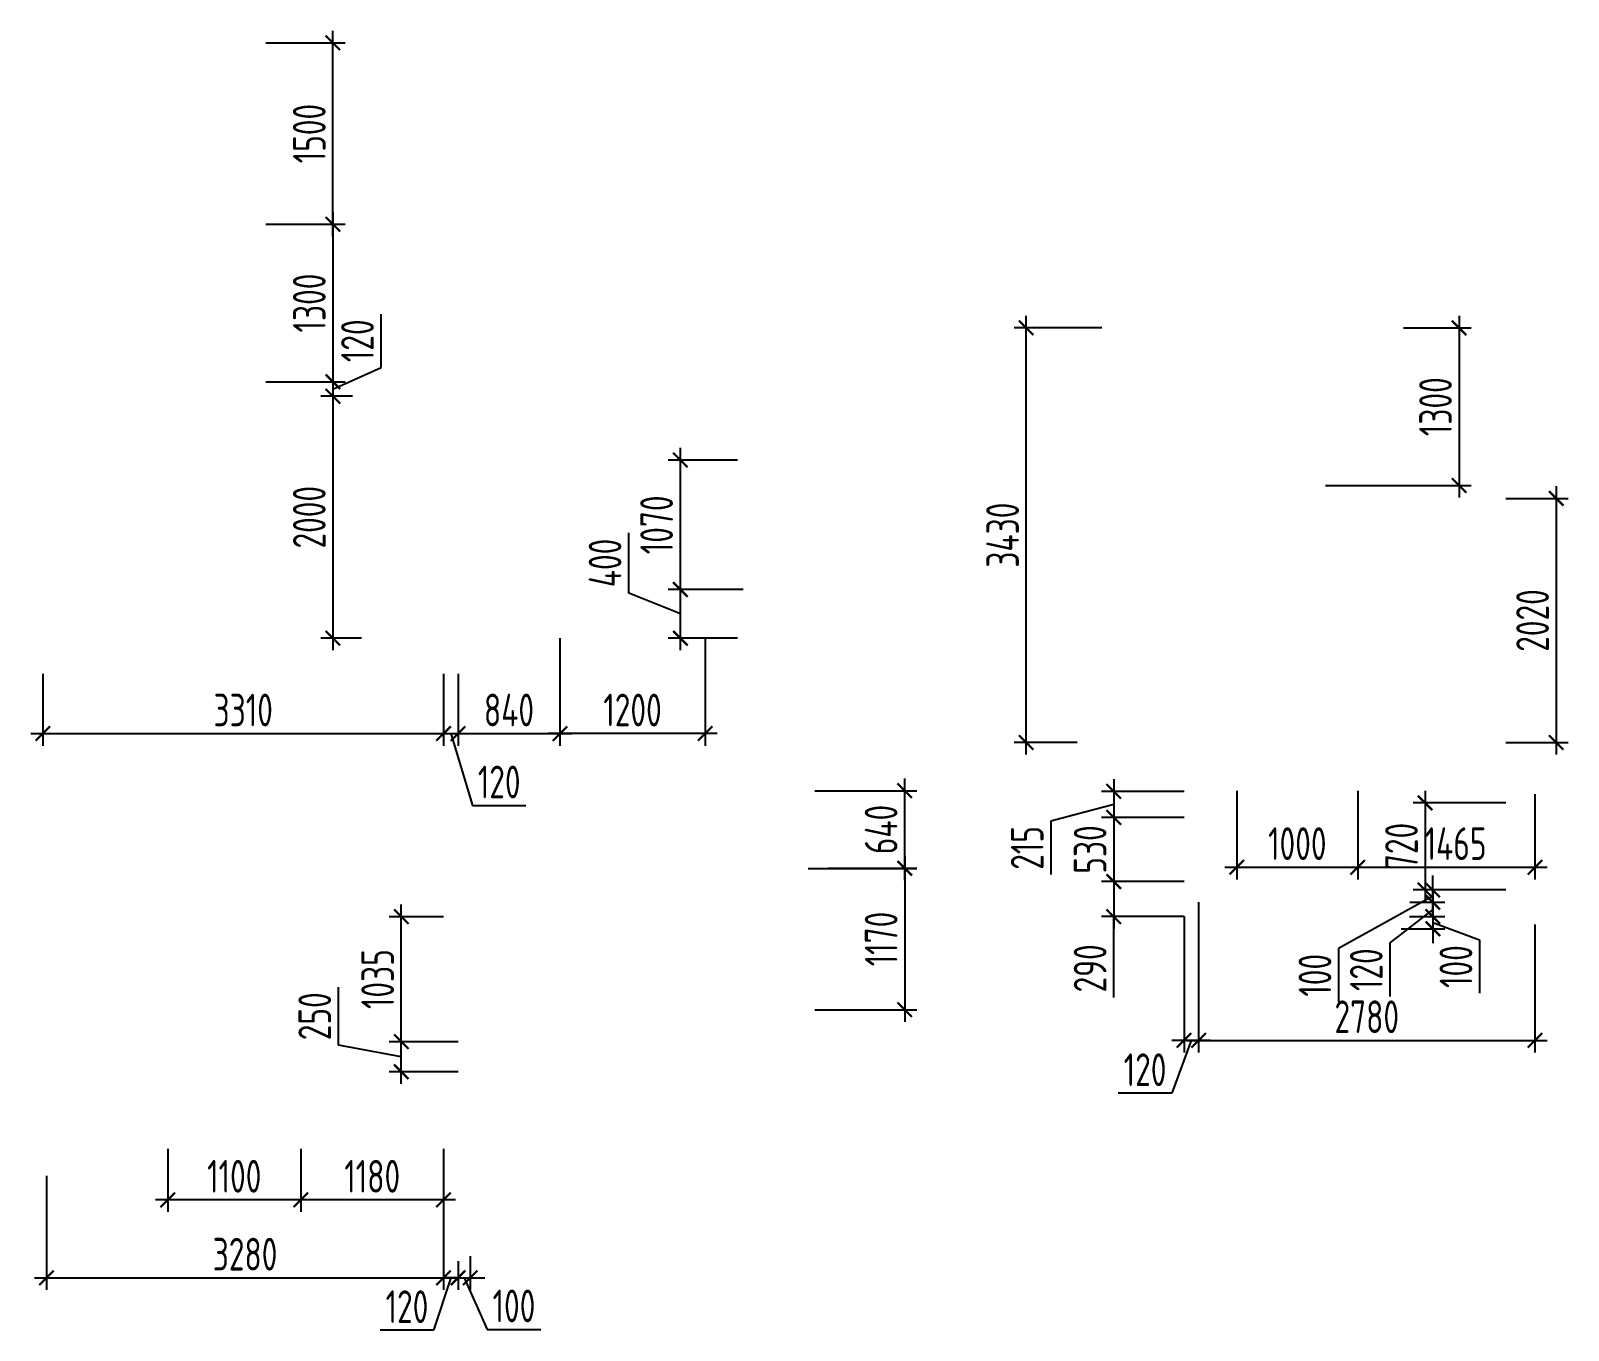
# Model space of a CAD drawing. Header units: millimetres. Extents: x -350007 to 535970, y -888 to 198380.
# Drawn here: x -291057 to -278352, y 59957 to 70701 of the extents above; entities that cross this region are included whole.
import ezdxf

# ---------------------------------------------------------------- set-up
doc = ezdxf.new("R2010")
doc.units = ezdxf.units.MM
doc.layers.add('АР_Размеры нов.', color=15, linetype='Continuous', lineweight=0)
doc.styles.add('ISOCPEUR', font='isocpeur.ttf', dxfattribs={"width": 0.7})
doc.dimstyles.new('R_100', dxfattribs={"dimtxt": 270, "dimasz": 120, "dimexe": 100, "dimexo": 0, "dimgap": 60, "dimtad": 1, "dimdec": 0, "dimrnd": 5, "dimzin": 0, "dimdsep": 46, "dimtxsty": 'ISOCPEUR', "dimblk": 'ARCHTICK', "dimcen": 0, "dimdle": 100, "dimclrd": 256, "dimclre": 256, "dimclrt": 256, "dimadec": 0, "dimazin": 0, "dimtfac": 2, "dimtdec": 0, "dimtofl": 0, "dimtmove": 1, "dimatfit": 3, "dimfxl": 1, "dimtvp": 3, "dimtolj": 1, "dimtzin": 0, "dimarcsym": 0})

# ---------------------------------------------------------------- blocks, each defined once
blk = doc.blocks.new('_ArchTick')
at = {"color": 0, "linetype": 'ByBlock', "const_width": 0.15}
blk.add_lwpolyline([(-0.5, -0.5), (0.5, 0.5)], dxfattribs=at)
blk = doc.blocks.new('*D2638')
at = {"layer": 'АР_Размеры нов.', "lineweight": -2, "ltscale": 100, "transparency": 16777216}
for p, q in [((-287995, 62243), (-287995, 63476)), ((-287646, 63376), (-288095, 63376)), ((-287646, 62343), (-288095, 62343))]:
    blk.add_line(p, q, dxfattribs=at)
at = {"layer": 'АР_Размеры нов.', "lineweight": -2, "ltscale": 100, "transparency": 16777216, "xscale": 120, "yscale": 120, "zscale": 120}
for p, rotation in [((-287995, 63376), 90), ((-287995, 62343), 270)]:
    blk.add_blockref('_ArchTick', p, dxfattribs=dict(at, rotation=rotation))
at = {"layer": 'АР_Размеры нов.', "ltscale": 100, "transparency": 16777216, "insert": (-288190, 62860), "char_height": 270, "attachment_point": 5, "rotation": 90, "style": 'ISOCPEUR'}
blk.add_mtext('\\A1;1035', dxfattribs=at)
blk = doc.blocks.new('*D2639')
at = {"layer": 'АР_Размеры нов.', "lineweight": -2, "ltscale": 100, "transparency": 16777216}
for p, q in [((-283835, 63876), (-283835, 62507)), ((-284633, 63776), (-283735, 63776)), ((-284577, 62607), (-283735, 62607))]:
    blk.add_line(p, q, dxfattribs=at)
at = {"layer": 'АР_Размеры нов.', "lineweight": -2, "ltscale": 100, "transparency": 16777216, "xscale": 120, "yscale": 120, "zscale": 120}
for p, rotation in [((-283835, 63776), 90), ((-283835, 62607), 270)]:
    blk.add_blockref('_ArchTick', p, dxfattribs=dict(at, rotation=rotation))
at = {"layer": 'АР_Размеры нов.', "ltscale": 100, "transparency": 16777216, "insert": (-284030, 63192), "char_height": 270, "attachment_point": 5, "rotation": 90, "style": 'ISOCPEUR'}
blk.add_mtext('\\A1;1170', dxfattribs=at)
blk = doc.blocks.new('*D2743')
at = {"layer": 'АР_Размеры нов.', "lineweight": -2, "ltscale": 100, "transparency": 16777216}
for p, q in [((-285690, 67252), (-285690, 65981)), ((-285218, 67152), (-285790, 67152)), ((-285171, 66081), (-285790, 66081))]:
    blk.add_line(p, q, dxfattribs=at)
at = {"layer": 'АР_Размеры нов.', "lineweight": -2, "ltscale": 100, "transparency": 16777216, "xscale": 120, "yscale": 120, "zscale": 120}
for p, rotation in [((-285690, 67152), 90), ((-285690, 66081), 270)]:
    blk.add_blockref('_ArchTick', p, dxfattribs=dict(at, rotation=rotation))
at = {"layer": 'АР_Размеры нов.', "ltscale": 100, "transparency": 16777216, "insert": (-285885, 66616), "char_height": 270, "attachment_point": 5, "rotation": 90, "style": 'ISOCPEUR'}
blk.add_mtext('\\A1;1070', dxfattribs=at)
blk = doc.blocks.new('*D2755')
at = {"layer": 'АР_Размеры нов.', "lineweight": -2, "ltscale": 100, "transparency": 16777216}
for p, q in [((-288515, 62314), (-288515, 62793)), ((-287995, 61994), (-287995, 62443)), ((-287995, 62219), (-288515, 62314)), ((-287526, 62343), (-288095, 62343)), ((-287526, 62094), (-288095, 62094))]:
    blk.add_line(p, q, dxfattribs=at)
at = {"layer": 'АР_Размеры нов.', "lineweight": -2, "ltscale": 100, "transparency": 16777216, "xscale": 120, "yscale": 120, "zscale": 120}
for p, rotation in [((-287995, 62343), 90), ((-287995, 62094), 270)]:
    blk.add_blockref('_ArchTick', p, dxfattribs=dict(at, rotation=rotation))
at = {"layer": 'АР_Размеры нов.', "ltscale": 100, "transparency": 16777216, "insert": (-288710, 62553), "char_height": 270, "attachment_point": 5, "rotation": 90, "style": 'ISOCPEUR'}
blk.add_mtext('\\A1;250', dxfattribs=at)
blk = doc.blocks.new('*D2756')
at = {"layer": 'АР_Размеры нов.', "lineweight": -2, "ltscale": 100, "transparency": 16777216}
for p, q in [((-284577, 64418), (-283735, 64418)), ((-283835, 63677), (-283835, 64518)), ((-284467, 63777), (-283735, 63777))]:
    blk.add_line(p, q, dxfattribs=at)
at = {"layer": 'АР_Размеры нов.', "lineweight": -2, "ltscale": 100, "transparency": 16777216, "xscale": 120, "yscale": 120, "zscale": 120}
for p, rotation in [((-283835, 64418), 90), ((-283835, 63777), 270)]:
    blk.add_blockref('_ArchTick', p, dxfattribs=dict(at, rotation=rotation))
at = {"layer": 'АР_Размеры нов.', "ltscale": 100, "transparency": 16777216, "insert": (-284030, 64097), "char_height": 270, "attachment_point": 5, "rotation": 90, "style": 'ISOCPEUR'}
blk.add_mtext('\\A1;640', dxfattribs=at)
blk = doc.blocks.new('*D2757')
at = {"layer": 'АР_Размеры нов.', "lineweight": -2, "ltscale": 100, "transparency": 16777216}
for p, q in [((-281091, 64417), (-281091, 63685)), ((-280092, 64417), (-280092, 63685)), ((-281191, 63785), (-279992, 63785))]:
    blk.add_line(p, q, dxfattribs=at)
at = {"layer": 'АР_Размеры нов.', "lineweight": -2, "ltscale": 100, "transparency": 16777216, "xscale": 120, "yscale": 120, "zscale": 120, "rotation": 180}
blk.add_blockref('_ArchTick', (-281091, 63785), dxfattribs=at)
at = {"layer": 'АР_Размеры нов.', "lineweight": -2, "ltscale": 100, "transparency": 16777216, "xscale": 120, "yscale": 120, "zscale": 120}
blk.add_blockref('_ArchTick', (-280092, 63785), dxfattribs=at)
at = {"layer": 'АР_Размеры нов.', "ltscale": 100, "transparency": 16777216, "insert": (-280591, 63980), "char_height": 270, "attachment_point": 5, "style": 'ISOCPEUR'}
blk.add_mtext('\\A1;1000', dxfattribs=at)
blk = doc.blocks.new('*D2758')
at = {"layer": 'АР_Размеры нов.', "lineweight": -2, "ltscale": 100, "transparency": 16777216}
for p, q in [((-280092, 64408), (-280092, 63685)), ((-278627, 64390), (-278627, 63685)), ((-280192, 63785), (-278527, 63785))]:
    blk.add_line(p, q, dxfattribs=at)
at = {"layer": 'АР_Размеры нов.', "lineweight": -2, "ltscale": 100, "transparency": 16777216, "xscale": 120, "yscale": 120, "zscale": 120, "rotation": 180}
blk.add_blockref('_ArchTick', (-280092, 63785), dxfattribs=at)
at = {"layer": 'АР_Размеры нов.', "lineweight": -2, "ltscale": 100, "transparency": 16777216, "xscale": 120, "yscale": 120, "zscale": 120}
blk.add_blockref('_ArchTick', (-278627, 63785), dxfattribs=at)
at = {"layer": 'АР_Размеры нов.', "ltscale": 100, "transparency": 16777216, "insert": (-279283, 63980), "char_height": 270, "attachment_point": 5, "style": 'ISOCPEUR'}
blk.add_mtext('\\A1;1465', dxfattribs=at)
blk = doc.blocks.new('*D2759')
at = {"layer": 'АР_Размеры нов.', "lineweight": -2, "ltscale": 100, "transparency": 16777216}
for p, q in [((-288560, 69001), (-288560, 70701)), ((-289115, 70601), (-288460, 70601)), ((-289115, 69101), (-288460, 69101))]:
    blk.add_line(p, q, dxfattribs=at)
at = {"layer": 'АР_Размеры нов.', "lineweight": -2, "ltscale": 100, "transparency": 16777216, "xscale": 120, "yscale": 120, "zscale": 120}
for p, rotation in [((-288560, 70601), 90), ((-288560, 69101), 270)]:
    blk.add_blockref('_ArchTick', p, dxfattribs=dict(at, rotation=rotation))
at = {"layer": 'АР_Размеры нов.', "ltscale": 100, "transparency": 16777216, "insert": (-288755, 69851), "char_height": 270, "attachment_point": 5, "rotation": 90, "style": 'ISOCPEUR'}
blk.add_mtext('\\A1;1500', dxfattribs=at)
blk = doc.blocks.new('*D2996')
at = {"layer": 'АР_Размеры нов.', "lineweight": -2, "ltscale": 100, "transparency": 16777216}
for p, q in [((-279714, 68244), (-279154, 68244)), ((-279254, 68344), (-279254, 66841)), ((-280359, 66941), (-279154, 66941))]:
    blk.add_line(p, q, dxfattribs=at)
at = {"layer": 'АР_Размеры нов.', "lineweight": -2, "ltscale": 100, "transparency": 16777216, "xscale": 120, "yscale": 120, "zscale": 120}
for p, rotation in [((-279254, 68244), 90), ((-279254, 66941), 270)]:
    blk.add_blockref('_ArchTick', p, dxfattribs=dict(at, rotation=rotation))
at = {"layer": 'АР_Размеры нов.', "ltscale": 100, "transparency": 16777216, "insert": (-279449, 67593), "char_height": 270, "attachment_point": 5, "rotation": 90, "style": 'ISOCPEUR'}
blk.add_mtext('\\A1;1300', dxfattribs=at)
blk = doc.blocks.new('*D3026')
at = {"layer": 'АР_Размеры нов.', "lineweight": -2, "ltscale": 100, "transparency": 16777216}
for p, q in [((-288560, 69201), (-288560, 67699)), ((-289115, 69101), (-288460, 69101)), ((-289115, 67799), (-288460, 67799))]:
    blk.add_line(p, q, dxfattribs=at)
at = {"layer": 'АР_Размеры нов.', "lineweight": -2, "ltscale": 100, "transparency": 16777216, "xscale": 120, "yscale": 120, "zscale": 120}
for p, rotation in [((-288560, 69101), 90), ((-288560, 67799), 270)]:
    blk.add_blockref('_ArchTick', p, dxfattribs=dict(at, rotation=rotation))
at = {"layer": 'АР_Размеры нов.', "ltscale": 100, "transparency": 16777216, "insert": (-288755, 68450), "char_height": 270, "attachment_point": 5, "rotation": 90, "style": 'ISOCPEUR'}
blk.add_mtext('\\A1;1300', dxfattribs=at)
blk = doc.blocks.new('*D3034')
at = {"layer": 'АР_Размеры нов.', "lineweight": -2, "ltscale": 100, "transparency": 16777216}
for p, q in [((-286684, 65679), (-286684, 64790)), ((-285484, 65679), (-285484, 64790)), ((-285384, 64890), (-286784, 64890))]:
    blk.add_line(p, q, dxfattribs=at)
at = {"layer": 'АР_Размеры нов.', "lineweight": -2, "ltscale": 100, "transparency": 16777216, "xscale": 120, "yscale": 120, "zscale": 120, "rotation": 180}
blk.add_blockref('_ArchTick', (-286684, 64890), dxfattribs=at)
at = {"layer": 'АР_Размеры нов.', "lineweight": -2, "ltscale": 100, "transparency": 16777216, "xscale": 120, "yscale": 120, "zscale": 120}
blk.add_blockref('_ArchTick', (-285484, 64890), dxfattribs=at)
at = {"layer": 'АР_Размеры нов.', "ltscale": 100, "transparency": 16777216, "insert": (-286084, 65085), "char_height": 270, "attachment_point": 5, "style": 'ISOCPEUR'}
blk.add_mtext('\\A1;1200', dxfattribs=at)
blk = doc.blocks.new('*D3039')
at = {"layer": 'АР_Размеры нов.', "lineweight": -2, "ltscale": 100, "transparency": 16777216}
for p, q in [((-286116, 66052), (-286116, 66550)), ((-285217, 66081), (-285789, 66081)), ((-285689, 65579), (-285689, 66181)), ((-285689, 65880), (-286116, 66052)), ((-285218, 65679), (-285789, 65679))]:
    blk.add_line(p, q, dxfattribs=at)
at = {"layer": 'АР_Размеры нов.', "lineweight": -2, "ltscale": 100, "transparency": 16777216, "xscale": 120, "yscale": 120, "zscale": 120}
for p, rotation in [((-285689, 66081), 90), ((-285689, 65679), 270)]:
    blk.add_blockref('_ArchTick', p, dxfattribs=dict(at, rotation=rotation))
at = {"layer": 'АР_Размеры нов.', "ltscale": 100, "transparency": 16777216, "insert": (-286311, 66301), "char_height": 270, "attachment_point": 5, "rotation": 90, "style": 'ISOCPEUR'}
blk.add_mtext('\\A1;400', dxfattribs=at)
blk = doc.blocks.new('*D3040')
at = {"layer": 'АР_Размеры нов.', "lineweight": -2, "ltscale": 100, "transparency": 16777216}
for p, q in [((-282205, 68245), (-282931, 68245)), ((-282831, 64716), (-282831, 68345)), ((-282409, 64816), (-282931, 64816))]:
    blk.add_line(p, q, dxfattribs=at)
at = {"layer": 'АР_Размеры нов.', "lineweight": -2, "ltscale": 100, "transparency": 16777216, "xscale": 120, "yscale": 120, "zscale": 120}
for p, rotation in [((-282831, 68245), 90), ((-282831, 64816), 270)]:
    blk.add_blockref('_ArchTick', p, dxfattribs=dict(at, rotation=rotation))
at = {"layer": 'АР_Размеры нов.', "ltscale": 100, "transparency": 16777216, "insert": (-283026, 66531), "char_height": 270, "attachment_point": 5, "rotation": 90, "style": 'ISOCPEUR'}
blk.add_mtext('\\A1;3430', dxfattribs=at)
blk = doc.blocks.new('*D2953')
at = {"layer": 'АР_Размеры нов.', "lineweight": -2, "ltscale": 500, "transparency": 16777216}
for p, q in [((-278868, 66835), (-278352, 66835)), ((-278452, 66935), (-278452, 64716)), ((-278869, 64816), (-278352, 64816))]:
    blk.add_line(p, q, dxfattribs=at)
at = {"layer": 'АР_Размеры нов.', "lineweight": -2, "ltscale": 500, "transparency": 16777216, "xscale": 120, "yscale": 120, "zscale": 120}
for p, rotation in [((-278452, 66835), 90), ((-278452, 64816), 270)]:
    blk.add_blockref('_ArchTick', p, dxfattribs=dict(at, rotation=rotation))
at = {"layer": 'АР_Размеры нов.', "lineweight": 13, "ltscale": 500, "transparency": 16777216, "insert": (-278647, 65825), "char_height": 270, "attachment_point": 5, "rotation": 90, "style": 'ISOCPEUR'}
blk.add_mtext('\\A1;2020', dxfattribs=at)
blk = doc.blocks.new('*D2954')
at = {"layer": 'АР_Размеры нов.', "lineweight": -2, "ltscale": 500, "transparency": 16777216}
for p, q in [((-290927, 61233), (-290927, 60291)), ((-287646, 60976), (-287646, 60291)), ((-291027, 60391), (-287546, 60391))]:
    blk.add_line(p, q, dxfattribs=at)
at = {"layer": 'АР_Размеры нов.', "lineweight": -2, "ltscale": 500, "transparency": 16777216, "xscale": 120, "yscale": 120, "zscale": 120, "rotation": 180}
blk.add_blockref('_ArchTick', (-290927, 60391), dxfattribs=at)
at = {"layer": 'АР_Размеры нов.', "lineweight": -2, "ltscale": 500, "transparency": 16777216, "xscale": 120, "yscale": 120, "zscale": 120}
blk.add_blockref('_ArchTick', (-287646, 60391), dxfattribs=at)
at = {"layer": 'АР_Размеры нов.', "lineweight": 13, "ltscale": 500, "transparency": 16777216, "insert": (-289286, 60586), "char_height": 270, "attachment_point": 5, "style": 'ISOCPEUR'}
blk.add_mtext('\\A1;3280', dxfattribs=at)
blk = doc.blocks.new('*D2955')
at = {"layer": 'АР_Размеры нов.', "lineweight": -2, "ltscale": 500, "transparency": 16777216}
for p, q in [((-287646, 60976), (-287646, 60291)), ((-287526, 60528), (-287526, 60291)), ((-287746, 60391), (-287426, 60391)), ((-287586, 60391), (-287728, 59957)), ((-287728, 59957), (-288169, 59957))]:
    blk.add_line(p, q, dxfattribs=at)
at = {"layer": 'АР_Размеры нов.', "lineweight": -2, "ltscale": 500, "transparency": 16777216, "xscale": 120, "yscale": 120, "zscale": 120, "rotation": 180}
blk.add_blockref('_ArchTick', (-287646, 60391), dxfattribs=at)
at = {"layer": 'АР_Размеры нов.', "lineweight": -2, "ltscale": 500, "transparency": 16777216, "xscale": 120, "yscale": 120, "zscale": 120}
blk.add_blockref('_ArchTick', (-287526, 60391), dxfattribs=at)
at = {"layer": 'АР_Размеры нов.', "lineweight": 13, "ltscale": 500, "transparency": 16777216, "insert": (-287948, 60152), "char_height": 270, "attachment_point": 5, "style": 'ISOCPEUR'}
blk.add_mtext('\\A1;120', dxfattribs=at)
blk = doc.blocks.new('*D2956')
at = {"layer": 'АР_Размеры нов.', "lineweight": -2, "ltscale": 500, "transparency": 16777216}
for p, q in [((-287526, 60528), (-287526, 60291)), ((-287426, 60570), (-287426, 60291)), ((-287526, 60391), (-287646, 60391)), ((-287526, 60391), (-287426, 60391)), ((-287476, 60391), (-287285, 59963)), ((-287426, 60391), (-287306, 60391)), ((-287285, 59963), (-286843, 59963))]:
    blk.add_line(p, q, dxfattribs=at)
at = {"layer": 'АР_Размеры нов.', "lineweight": -2, "ltscale": 500, "transparency": 16777216, "xscale": 120, "yscale": 120, "zscale": 120}
blk.add_blockref('_ArchTick', (-287526, 60391), dxfattribs=at)
at = {"layer": 'АР_Размеры нов.', "lineweight": -2, "ltscale": 500, "transparency": 16777216, "xscale": 120, "yscale": 120, "zscale": 120, "rotation": 180}
blk.add_blockref('_ArchTick', (-287426, 60391), dxfattribs=at)
at = {"layer": 'АР_Размеры нов.', "lineweight": 13, "ltscale": 500, "transparency": 16777216, "insert": (-287064, 60158), "char_height": 270, "attachment_point": 5, "style": 'ISOCPEUR'}
blk.add_mtext('\\A1;100', dxfattribs=at)
blk = doc.blocks.new('*D2959')
at = {"layer": 'АР_Размеры нов.', "lineweight": -2, "ltscale": 500, "transparency": 16777216}
for p, q in [((-288162, 67917), (-288162, 68359)), ((-288560, 67739), (-288162, 67917)), ((-288560, 67899), (-288560, 67579)), ((-289115, 67799), (-288460, 67799)), ((-288399, 67679), (-288660, 67679))]:
    blk.add_line(p, q, dxfattribs=at)
at = {"layer": 'АР_Размеры нов.', "lineweight": -2, "ltscale": 500, "transparency": 16777216, "xscale": 120, "yscale": 120, "zscale": 120}
for p, rotation in [((-288560, 67799), 90), ((-288560, 67679), 270)]:
    blk.add_blockref('_ArchTick', p, dxfattribs=dict(at, rotation=rotation))
at = {"layer": 'АР_Размеры нов.', "lineweight": 13, "ltscale": 500, "transparency": 16777216, "insert": (-288357, 68138), "char_height": 270, "attachment_point": 5, "rotation": 90, "style": 'ISOCPEUR'}
blk.add_mtext('\\A1;120', dxfattribs=at)
blk = doc.blocks.new('*D2960')
at = {"layer": 'АР_Размеры нов.', "lineweight": -2, "ltscale": 500, "transparency": 16777216}
for p, q in [((-288560, 67779), (-288560, 65579)), ((-288399, 67679), (-288660, 67679)), ((-288324, 65679), (-288660, 65679))]:
    blk.add_line(p, q, dxfattribs=at)
at = {"layer": 'АР_Размеры нов.', "lineweight": -2, "ltscale": 500, "transparency": 16777216, "xscale": 120, "yscale": 120, "zscale": 120}
for p, rotation in [((-288560, 67679), 90), ((-288560, 65679), 270)]:
    blk.add_blockref('_ArchTick', p, dxfattribs=dict(at, rotation=rotation))
at = {"layer": 'АР_Размеры нов.', "lineweight": 13, "ltscale": 500, "transparency": 16777216, "insert": (-288755, 66679), "char_height": 270, "attachment_point": 5, "rotation": 90, "style": 'ISOCPEUR'}
blk.add_mtext('\\A1;2000', dxfattribs=at)
blk = doc.blocks.new('*D2961')
at = {"layer": 'АР_Размеры нов.', "lineweight": -2, "ltscale": 500, "transparency": 16777216}
for p, q in [((-290957, 65384), (-290957, 64790)), ((-287646, 65384), (-287646, 64790)), ((-291057, 64890), (-287546, 64890))]:
    blk.add_line(p, q, dxfattribs=at)
at = {"layer": 'АР_Размеры нов.', "lineweight": -2, "ltscale": 500, "transparency": 16777216, "xscale": 120, "yscale": 120, "zscale": 120, "rotation": 180}
blk.add_blockref('_ArchTick', (-290957, 64890), dxfattribs=at)
at = {"layer": 'АР_Размеры нов.', "lineweight": -2, "ltscale": 500, "transparency": 16777216, "xscale": 120, "yscale": 120, "zscale": 120}
blk.add_blockref('_ArchTick', (-287646, 64890), dxfattribs=at)
at = {"layer": 'АР_Размеры нов.', "lineweight": 13, "ltscale": 500, "transparency": 16777216, "insert": (-289301, 65085), "char_height": 270, "attachment_point": 5, "style": 'ISOCPEUR'}
blk.add_mtext('\\A1;3310', dxfattribs=at)
blk = doc.blocks.new('*D2962')
at = {"layer": 'АР_Размеры нов.', "lineweight": -2, "ltscale": 500, "transparency": 16777216}
for p, q in [((-287646, 65384), (-287646, 64790)), ((-287526, 65384), (-287526, 64790)), ((-287746, 64890), (-287426, 64890)), ((-287586, 64890), (-287407, 64295)), ((-287407, 64295), (-286966, 64295))]:
    blk.add_line(p, q, dxfattribs=at)
at = {"layer": 'АР_Размеры нов.', "lineweight": -2, "ltscale": 500, "transparency": 16777216, "xscale": 120, "yscale": 120, "zscale": 120, "rotation": 180}
blk.add_blockref('_ArchTick', (-287646, 64890), dxfattribs=at)
at = {"layer": 'АР_Размеры нов.', "lineweight": -2, "ltscale": 500, "transparency": 16777216, "xscale": 120, "yscale": 120, "zscale": 120}
blk.add_blockref('_ArchTick', (-287526, 64890), dxfattribs=at)
at = {"layer": 'АР_Размеры нов.', "lineweight": 13, "ltscale": 500, "transparency": 16777216, "insert": (-287186, 64490), "char_height": 270, "attachment_point": 5, "style": 'ISOCPEUR'}
blk.add_mtext('\\A1;120', dxfattribs=at)
blk = doc.blocks.new('*D2963')
at = {"layer": 'АР_Размеры нов.', "lineweight": -2, "ltscale": 500, "transparency": 16777216}
for p, q in [((-287526, 65384), (-287526, 64790)), ((-286684, 65384), (-286684, 64790)), ((-287626, 64890), (-286584, 64890))]:
    blk.add_line(p, q, dxfattribs=at)
at = {"layer": 'АР_Размеры нов.', "lineweight": -2, "ltscale": 500, "transparency": 16777216, "xscale": 120, "yscale": 120, "zscale": 120, "rotation": 180}
blk.add_blockref('_ArchTick', (-287526, 64890), dxfattribs=at)
at = {"layer": 'АР_Размеры нов.', "lineweight": -2, "ltscale": 500, "transparency": 16777216, "xscale": 120, "yscale": 120, "zscale": 120}
blk.add_blockref('_ArchTick', (-286684, 64890), dxfattribs=at)
at = {"layer": 'АР_Размеры нов.', "lineweight": 13, "ltscale": 500, "transparency": 16777216, "insert": (-287105, 65085), "char_height": 270, "attachment_point": 5, "style": 'ISOCPEUR'}
blk.add_mtext('\\A1;840', dxfattribs=at)
blk = doc.blocks.new('*D2577')
at = {"layer": 'АР_Размеры нов.', "lineweight": -2, "ltscale": 500, "transparency": 16777216}
for p, q in [((-288825, 61456), (-288825, 60935)), ((-287646, 61456), (-287646, 60935)), ((-287546, 61035), (-288925, 61035))]:
    blk.add_line(p, q, dxfattribs=at)
at = {"layer": 'АР_Размеры нов.', "lineweight": -2, "ltscale": 500, "transparency": 16777216, "xscale": 120, "yscale": 120, "zscale": 120, "rotation": 180}
blk.add_blockref('_ArchTick', (-288825, 61035), dxfattribs=at)
at = {"layer": 'АР_Размеры нов.', "lineweight": -2, "ltscale": 500, "transparency": 16777216, "xscale": 120, "yscale": 120, "zscale": 120}
blk.add_blockref('_ArchTick', (-287646, 61035), dxfattribs=at)
at = {"layer": 'АР_Размеры нов.', "lineweight": 13, "ltscale": 500, "transparency": 16777216, "insert": (-288235, 61230), "char_height": 270, "attachment_point": 5, "style": 'ISOCPEUR'}
blk.add_mtext('\\A1;1180', dxfattribs=at)
blk = doc.blocks.new('*D2578')
at = {"layer": 'АР_Размеры нов.', "lineweight": -2, "ltscale": 500, "transparency": 16777216}
for p, q in [((-289925, 61456), (-289925, 60935)), ((-288825, 61456), (-288825, 60935)), ((-288725, 61035), (-290025, 61035))]:
    blk.add_line(p, q, dxfattribs=at)
at = {"layer": 'АР_Размеры нов.', "lineweight": -2, "ltscale": 500, "transparency": 16777216, "xscale": 120, "yscale": 120, "zscale": 120, "rotation": 180}
blk.add_blockref('_ArchTick', (-289925, 61035), dxfattribs=at)
at = {"layer": 'АР_Размеры нов.', "lineweight": -2, "ltscale": 500, "transparency": 16777216, "xscale": 120, "yscale": 120, "zscale": 120}
blk.add_blockref('_ArchTick', (-288825, 61035), dxfattribs=at)
at = {"layer": 'АР_Размеры нов.', "lineweight": 13, "ltscale": 500, "transparency": 16777216, "insert": (-289375, 61230), "char_height": 270, "attachment_point": 5, "style": 'ISOCPEUR'}
blk.add_mtext('\\A1;1100', dxfattribs=at)
blk = doc.blocks.new('*D4106')
at = {"layer": 'АР_Размеры нов.', "lineweight": -2, "transparency": 16777216}
for p, q in [((-279535, 64417), (-279535, 63497)), ((-278867, 64317), (-279635, 64317)), ((-278867, 63597), (-279635, 63597))]:
    blk.add_line(p, q, dxfattribs=at)
at = {"layer": 'АР_Размеры нов.', "lineweight": -2, "transparency": 16777216, "xscale": 120, "yscale": 120, "zscale": 120}
for p, rotation in [((-279535, 64317), 90), ((-279535, 63597), 270)]:
    blk.add_blockref('_ArchTick', p, dxfattribs=dict(at, rotation=rotation))
at = {"layer": 'АР_Размеры нов.', "transparency": 16777216, "insert": (-279730, 63957), "char_height": 270, "attachment_point": 5, "rotation": 90, "style": 'ISOCPEUR'}
blk.add_mtext('\\A1;720', dxfattribs=at)
blk = doc.blocks.new('*D4107')
at = {"layer": 'АР_Размеры нов.', "lineweight": -2, "transparency": 16777216}
for p, q in [((-279472, 63597), (-279472, 63717)), ((-279472, 63547), (-280250, 63113)), ((-278867, 63597), (-279572, 63597)), ((-279472, 63597), (-279472, 63496)), ((-279661, 63496), (-279372, 63496)), ((-279472, 63496), (-279472, 63376)), ((-280250, 63113), (-280250, 62672))]:
    blk.add_line(p, q, dxfattribs=at)
at = {"layer": 'АР_Размеры нов.', "lineweight": -2, "transparency": 16777216, "xscale": 120, "yscale": 120, "zscale": 120}
for p, rotation in [((-279472, 63597), 270), ((-279472, 63496), 90)]:
    blk.add_blockref('_ArchTick', p, dxfattribs=dict(at, rotation=rotation))
at = {"layer": 'АР_Размеры нов.', "transparency": 16777216, "insert": (-280445, 62892), "char_height": 270, "attachment_point": 5, "rotation": 90, "style": 'ISOCPEUR'}
blk.add_mtext('\\A1;100', dxfattribs=at)
blk = doc.blocks.new('*D4108')
at = {"layer": 'АР_Размеры нов.', "lineweight": -2, "transparency": 16777216}
for p, q in [((-279472, 63496), (-279472, 63616)), ((-279472, 63437), (-279826, 63159)), ((-279661, 63496), (-279372, 63496)), ((-279472, 63496), (-279472, 63377)), ((-279664, 63377), (-279372, 63377)), ((-279472, 63377), (-279472, 63257)), ((-279826, 63159), (-279826, 62717))]:
    blk.add_line(p, q, dxfattribs=at)
at = {"layer": 'АР_Размеры нов.', "lineweight": -2, "transparency": 16777216, "xscale": 120, "yscale": 120, "zscale": 120}
for p, rotation in [((-279472, 63496), 270), ((-279472, 63377), 90)]:
    blk.add_blockref('_ArchTick', p, dxfattribs=dict(at, rotation=rotation))
at = {"layer": 'АР_Размеры нов.', "transparency": 16777216, "insert": (-280021, 62938), "char_height": 270, "attachment_point": 5, "rotation": 90, "style": 'ISOCPEUR'}
blk.add_mtext('\\A1;120', dxfattribs=at)
blk = doc.blocks.new('*D4109')
at = {"layer": 'АР_Размеры нов.', "lineweight": -2, "transparency": 16777216}
for p, q in [((-279471, 63377), (-279471, 63497)), ((-279734, 63277), (-279371, 63277)), ((-279664, 63377), (-279371, 63377)), ((-279471, 63377), (-279471, 63277)), ((-279471, 63327), (-279085, 63185)), ((-279471, 63277), (-279471, 63157)), ((-279085, 63185), (-279085, 62744))]:
    blk.add_line(p, q, dxfattribs=at)
at = {"layer": 'АР_Размеры нов.', "lineweight": -2, "transparency": 16777216, "xscale": 120, "yscale": 120, "zscale": 120}
for p, rotation in [((-279471, 63377), 270), ((-279471, 63277), 90)]:
    blk.add_blockref('_ArchTick', p, dxfattribs=dict(at, rotation=rotation))
at = {"layer": 'АР_Размеры нов.', "transparency": 16777216, "insert": (-279280, 62964), "char_height": 270, "attachment_point": 5, "rotation": 90, "style": 'ISOCPEUR'}
blk.add_mtext('\\A1;100', dxfattribs=at)
blk = doc.blocks.new('*D4110')
at = {"layer": 'АР_Размеры нов.', "lineweight": -2, "transparency": 16777216}
for p, q in [((-281407, 63497), (-281407, 62254)), ((-278627, 63313), (-278627, 62254)), ((-281507, 62354), (-278527, 62354))]:
    blk.add_line(p, q, dxfattribs=at)
at = {"layer": 'АР_Размеры нов.', "lineweight": -2, "transparency": 16777216, "xscale": 120, "yscale": 120, "zscale": 120, "rotation": 180}
blk.add_blockref('_ArchTick', (-281407, 62354), dxfattribs=at)
at = {"layer": 'АР_Размеры нов.', "lineweight": -2, "transparency": 16777216, "xscale": 120, "yscale": 120, "zscale": 120}
blk.add_blockref('_ArchTick', (-278627, 62354), dxfattribs=at)
at = {"layer": 'АР_Размеры нов.', "transparency": 16777216, "insert": (-280017, 62549), "char_height": 270, "attachment_point": 5, "style": 'ISOCPEUR'}
blk.add_mtext('\\A1;2780', dxfattribs=at)
blk = doc.blocks.new('*D4111')
at = {"layer": 'АР_Размеры нов.', "lineweight": -2, "transparency": 16777216}
for p, q in [((-281407, 63497), (-281407, 62254)), ((-281527, 63377), (-281527, 62254)), ((-281467, 62354), (-281628, 61916)), ((-281307, 62354), (-281627, 62354)), ((-281628, 61916), (-282070, 61916))]:
    blk.add_line(p, q, dxfattribs=at)
at = {"layer": 'АР_Размеры нов.', "lineweight": -2, "transparency": 16777216, "xscale": 120, "yscale": 120, "zscale": 120, "rotation": 180}
blk.add_blockref('_ArchTick', (-281527, 62354), dxfattribs=at)
at = {"layer": 'АР_Размеры нов.', "lineweight": -2, "transparency": 16777216, "xscale": 120, "yscale": 120, "zscale": 120}
blk.add_blockref('_ArchTick', (-281407, 62354), dxfattribs=at)
at = {"layer": 'АР_Размеры нов.', "transparency": 16777216, "insert": (-281849, 62111), "char_height": 270, "attachment_point": 5, "style": 'ISOCPEUR'}
blk.add_mtext('\\A1;120', dxfattribs=at)
blk = doc.blocks.new('*D4112')
at = {"layer": 'АР_Размеры нов.', "lineweight": -2, "transparency": 16777216}
for p, q in [((-282108, 64512), (-282108, 64097)), ((-282108, 64304), (-282628, 64166)), ((-281527, 64412), (-282208, 64412)), ((-282628, 64166), (-282628, 63724)), ((-281527, 64197), (-282208, 64197))]:
    blk.add_line(p, q, dxfattribs=at)
at = {"layer": 'АР_Размеры нов.', "lineweight": -2, "transparency": 16777216, "xscale": 120, "yscale": 120, "zscale": 120}
for p, rotation in [((-282108, 64412), 90), ((-282108, 64197), 270)]:
    blk.add_blockref('_ArchTick', p, dxfattribs=dict(at, rotation=rotation))
at = {"layer": 'АР_Размеры нов.', "transparency": 16777216, "insert": (-282823, 63945), "char_height": 270, "attachment_point": 5, "rotation": 90, "style": 'ISOCPEUR'}
blk.add_mtext('\\A1;215', dxfattribs=at)
blk = doc.blocks.new('*D4113')
at = {"layer": 'АР_Размеры нов.', "lineweight": -2, "transparency": 16777216}
for p, q in [((-282108, 64297), (-282108, 63567)), ((-281527, 64197), (-282208, 64197)), ((-281527, 63667), (-282208, 63667))]:
    blk.add_line(p, q, dxfattribs=at)
at = {"layer": 'АР_Размеры нов.', "lineweight": -2, "transparency": 16777216, "xscale": 120, "yscale": 120, "zscale": 120}
for p, rotation in [((-282108, 64197), 90), ((-282108, 63667), 270)]:
    blk.add_blockref('_ArchTick', p, dxfattribs=dict(at, rotation=rotation))
at = {"layer": 'АР_Размеры нов.', "transparency": 16777216, "insert": (-282303, 63932), "char_height": 270, "attachment_point": 5, "rotation": 90, "style": 'ISOCPEUR'}
blk.add_mtext('\\A1;530', dxfattribs=at)
blk = doc.blocks.new('*D4114')
at = {"layer": 'АР_Размеры нов.', "lineweight": -2, "transparency": 16777216}
for p, q in [((-281527, 63667), (-282208, 63667)), ((-282108, 63767), (-282108, 63277)), ((-281527, 63377), (-282208, 63377)), ((-282108, 62709), (-282108, 63377))]:
    blk.add_line(p, q, dxfattribs=at)
at = {"layer": 'АР_Размеры нов.', "lineweight": -2, "transparency": 16777216, "xscale": 120, "yscale": 120, "zscale": 120}
for p, rotation in [((-282108, 63667), 90), ((-282108, 63377), 270)]:
    blk.add_blockref('_ArchTick', p, dxfattribs=dict(at, rotation=rotation))
at = {"layer": 'АР_Размеры нов.', "transparency": 16777216, "insert": (-282303, 62949), "char_height": 270, "attachment_point": 5, "rotation": 90, "style": 'ISOCPEUR'}
blk.add_mtext('\\A1;290', dxfattribs=at)

msp = doc.modelspace()

# ---------------------------------------------------------------- dimensions: what is measured, and where the dimension line sits
at = {"layer": 'АР_Размеры нов.', "ltscale": 100}
for base, p1, p2, angle, picture, middle in [((-288560.1, 70601.1), (-289115.4, 69101.1), (-289115.4, 70601.1), 270, '*D2759', (-288755.1, 69851.1)), ((-288560.1, 67798.8), (-289115.4, 69101.1), (-289115.4, 67798.8), 90, '*D3026', (-288755.1, 68450)), ((-282830.7, 68245.4), (-282408.7, 64815.7), (-282204.7, 68245.4), 90, '*D3040', (-283025.7, 66530.5)), ((-279254.4, 66941.4, -0.1), (-279714.4, 68243.7, 0.1), (-280358.8, 66941.4, -0.1), 90, '*D2996', (-279449.4, 67592.5, -0.1)), ((-285689.9, 66080.9), (-285218.4, 67151.9), (-285171.4, 66080.9), 90, '*D2743', (-285884.9, 66616.4)), ((-283834.8, 64417.9), (-284467.5, 63776.6), (-284576.6, 64417.9), 90, '*D2756', (-284029.8, 64097.3)), ((-283834.8, 62607.5), (-284632.7, 63776.4), (-284577, 62607.5), 90, '*D2639', (-284029.8, 63192)), ((-287995.1, 63376.1), (-287645.6, 62343.1), (-287645.7, 63376.1), 90, '*D2638', (-288190.1, 62859.6))]:
    dim = msp.add_linear_dim(base=base, p1=p1, p2=p2, angle=angle, dimstyle='R_100', override={"dimpost": '\\X', "dimfxl": 2.5, "dimarcsym": 2}, dxfattribs=at)
    dim.commit()
    dim.dimension.update_dxf_attribs({"geometry": picture, "text_midpoint": middle})
at = {"layer": 'АР_Размеры нов.', "lineweight": 13, "ltscale": 500}
dim = msp.add_linear_dim(base=(-288560.1, 67678.8), p1=(-289115.4, 67798.8), p2=(-288398.7, 67678.8), angle=90, dimstyle='R_100', override={"dimpost": '\\X', "dimfxl": 2.5, "dimarcsym": 2}, dxfattribs=at)
dim.commit()
dim.dimension.update_dxf_attribs({"geometry": '*D2959', "text_midpoint": (-288162.1, 67977.3), "dimtype": 160})
for base, p1, p2, override, picture, middle in [((-288560.1, 65678.8), (-288398.7, 67678.8), (-288323.7, 65678.8), {"dimpost": '\\X', "dimfxl": 2.5, "dimarcsym": 2}, '*D2960', (-288755.1, 66678.8)), ((-278452.2, 64815.8), (-278868.2, 66835.1), (-278869, 64815.8, 0), {"dimpost": '\\X'}, '*D2953', (-278647.2, 65825.5))]:
    dim = msp.add_linear_dim(base=base, p1=p1, p2=p2, angle=90, dimstyle='R_100', override=override, dxfattribs=at)
    dim.commit()
    dim.dimension.update_dxf_attribs({"geometry": picture, "text_midpoint": middle})
at = {"layer": 'АР_Размеры нов.', "ltscale": 100}
for base, p1, p2, picture, middle in [((-285689.3, 66080.9), (-285218.4, 65678.8), (-285217, 66080.9), '*D3039', (-286116.3, 66112.2)), ((-287995.1, 62343.1), (-287525.5, 62094), (-287525.5, 62343.1), '*D2755', (-288515.1, 62373.6))]:
    dim = msp.add_linear_dim(base=base, p1=p1, p2=p2, angle=90, dimstyle='R_100', override={"dimpost": '\\X', "dimfxl": 2.5, "dimarcsym": 2}, dxfattribs=at)
    dim.commit()
    dim.dimension.update_dxf_attribs({"geometry": picture, "text_midpoint": middle, "dimtype": 160})
for base, p1, p2, picture, middle in [((-286683.8, 64890.3), (-285483.8, 65678.8), (-286683.8, 65678.8), '*D3034', (-286083.8, 65085.3)), ((-280092.3, 63785.3, 1.4), (-281090.5, 64417.2, 0.7), (-280092.3, 64417.2), '*D2757', (-280591.4, 63980.3, 1.4))]:
    dim = msp.add_linear_dim(base=base, p1=p1, p2=p2, dimstyle='R_100', override={"dimpost": '\\X', "dimfxl": 2.5, "dimarcsym": 2}, dxfattribs=at)
    dim.commit()
    dim.dimension.update_dxf_attribs({"geometry": picture, "text_midpoint": middle})
at = {"layer": 'АР_Размеры нов.', "lineweight": 13, "ltscale": 500}
for base, p1, p2, picture, middle in [((-287645.7, 64890.3), (-290956.8, 65384.5), (-287645.7, 65384.5), '*D2961', (-289301.3, 65085.3)), ((-287525.5, 64890.3), (-287645.7, 65384.5), (-287525.5, 65384.5), '*D2962', (-287347.1, 64490.3)), ((-286683.8, 64890.3), (-287525.5, 65384.5), (-286683.8, 65384.5), '*D2963', (-287104.7, 65085.3)), ((-289924.6, 61035.3), (-288824.6, 61455.7), (-289924.6, 61455.7), '*D2578', (-289374.6, 61230.3)), ((-288824.6, 61035.3), (-287645.7, 61455.7), (-288824.6, 61455.7), '*D2577', (-288235.1, 61230.3)), ((-287645.7, 60391), (-290926.8, 61233.3), (-287645.7, 60975.7), '*D2954', (-289286.3, 60586))]:
    dim = msp.add_linear_dim(base=base, p1=p1, p2=p2, dimstyle='R_100', override={"dimpost": '\\X'}, dxfattribs=at)
    dim.commit()
    dim.dimension.update_dxf_attribs({"geometry": picture, "text_midpoint": middle})
at = {"layer": 'АР_Размеры нов.'}
for base, p1, p2, picture, middle in [((-282108.1, 64196.6), (-281526.9, 64412.3), (-281526.9, 64196.6), '*D4112', (-282628.1, 64105.7)), ((-282108.1, 63376.6), (-281527.3, 63666.6), (-281527.3, 63376.6), '*D4114', (-281904.4, 62948.6)), ((-279472.2, 63496.4), (-278867.4, 63596.6), (-279660.5, 63496.4), '*D4107', (-280250.2, 63053.1)), ((-279472.2, 63376.6), (-279660.5, 63496.4), (-279663.5, 63376.6), '*D4108', (-279826.5, 63098.8)), ((-279470.8, 63276.6), (-279663.5, 63376.6), (-279733.7, 63276.6), '*D4109', (-279084.5, 63125))]:
    dim = msp.add_linear_dim(base=base, p1=p1, p2=p2, angle=90, dimstyle='R_100', override={"dimpost": '\\X'}, dxfattribs=at)
    dim.commit()
    dim.dimension.update_dxf_attribs({"geometry": picture, "text_midpoint": middle, "dimtype": 160})
for base, p1, p2, picture, middle in [((-279535, 63596.6), (-278867.4, 64317.2, -1.4), (-278867.4, 63596.6), '*D4106', (-279730, 63956.9)), ((-282108.1, 63666.6), (-281526.9, 64196.6), (-281527.3, 63666.6), '*D4113', (-282303.1, 63931.6))]:
    dim = msp.add_linear_dim(base=base, p1=p1, p2=p2, angle=90, dimstyle='R_100', override={"dimpost": '\\X'}, dxfattribs=at)
    dim.commit()
    dim.dimension.update_dxf_attribs({"geometry": picture, "text_midpoint": middle})
at = {"layer": 'АР_Размеры нов.', "ltscale": 100}
dim = msp.add_linear_dim(base=(-278627.1, 63785.3), p1=(-280092.3, 64407.8, -0.1), p2=(-278627.1, 64390.2), dimstyle='R_100', override={"dimpost": '\\X', "dimfxl": 2.5, "dimarcsym": 2}, dxfattribs=at)
dim.commit()
dim.dimension.update_dxf_attribs({"geometry": '*D2758', "text_midpoint": (-279283.1, 63785.3), "dimtype": 160})
at = {"layer": 'АР_Размеры нов.'}
dim = msp.add_linear_dim(base=(-281527.3, 62354.4), p1=(-281407.3, 63496.6), p2=(-281527.3, 63376.6), dimstyle='R_100', override={"dimpost": '\\X'}, dxfattribs=at)
dim.commit()
dim.dimension.update_dxf_attribs({"geometry": '*D4111', "text_midpoint": (-281688.3, 61916.4), "dimtype": 160})
dim = msp.add_linear_dim(base=(-278627.2, 62354.4), p1=(-281407.3, 63496.6), p2=(-278627.2, 63312.8), dimstyle='R_100', override={"dimpost": '\\X'}, dxfattribs=at)
dim.commit()
dim.dimension.update_dxf_attribs({"geometry": '*D4110', "text_midpoint": (-280017.2, 62549.4)})
at = {"layer": 'АР_Размеры нов.', "lineweight": 13, "ltscale": 500}
for base, p1, p2, picture, middle in [((-287525.5, 60391), (-287645.7, 60975.7), (-287525.5, 60527.7), '*D2955', (-287787.5, 59957)), ((-287425.5, 60391), (-287525.5, 60527.7), (-287425.5, 60570.3, -1.4), '*D2956', (-287224.7, 59963.5))]:
    dim = msp.add_linear_dim(base=base, p1=p1, p2=p2, dimstyle='R_100', override={"dimpost": '\\X'}, dxfattribs=at)
    dim.commit()
    dim.dimension.update_dxf_attribs({"geometry": picture, "text_midpoint": middle, "dimtype": 160})

doc.saveas('drawing.dxf')
